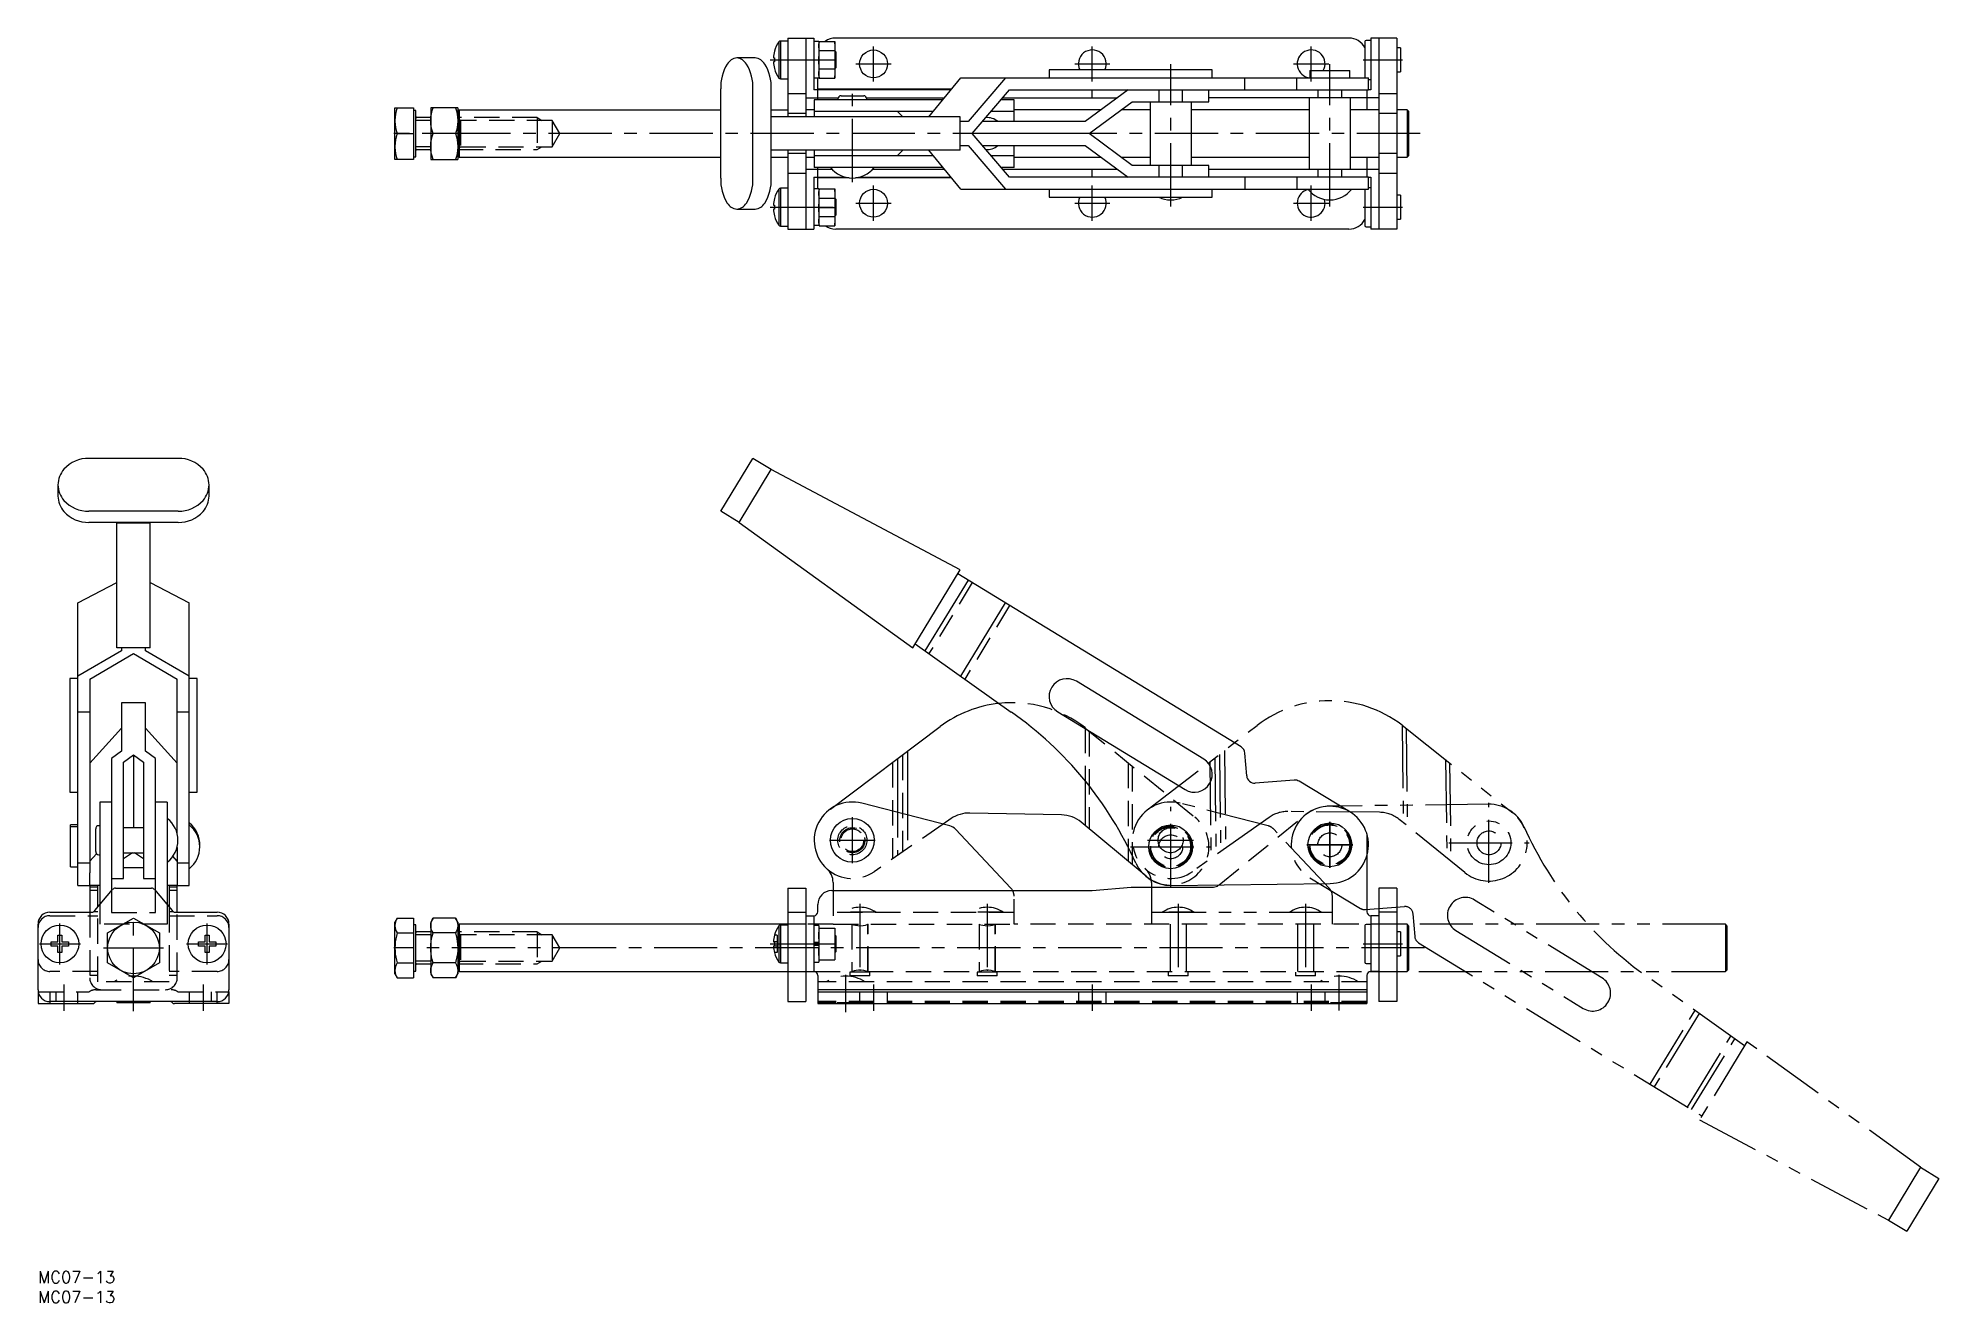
# Model space of a CAD drawing. Extents: x 0 to 478, y -8 to 310.
import ezdxf

# ---------------------------------------------------------------- set-up
doc = ezdxf.new("R2010")
doc.units = 0
doc.header["$LTSCALE"] = 0.5
for name, pattern in [('CENTER', [50.8, 31.75, -6.35, 6.35, -6.35]), ('DASHED', [19.05, 12.7, -6.35]), ('PHANTOM', [63.5, 31.75, -6.35, 6.35, -6.35, 6.35, -6.35])]:
    doc.linetypes.add(name, pattern=pattern)
for name, color, linetype in [('MSM_CENTER', 1, 'CENTER'), ('MSM_CONTINUOUS', 7, 'CONTINUOUS'), ('MSM_DASHED', 4, 'DASHED'), ('MSM_IMAGINARY', 6, 'PHANTOM'), ('MSM_NARROW', 5, 'CONTINUOUS'), ('MSM_PART_NUMBER', 7, 'CONTINUOUS')]:
    doc.layers.add(name, color=color, linetype=linetype)
doc.styles.get("Standard").update_dxf_attribs({"font": 'txt.shx', "height": 3, "bigfont": 'bigfont.shx'})

msp = doc.modelspace()

# ---------------------------------------------------------------- linework, layer by layer
at = {"layer": 'MSM_CENTER'}
for p, q in [((210, 298.89), (210, 307.71)), ((265, 298.89), (265, 307.71)), ((320, 298.89), (320, 307.71)), ((184.01, 304.3), (201.28, 304.3)), ((196.1, 304.33), (200.5, 304.33)), ((205.59, 303.3), (214.41, 303.3)), ((260.59, 303.3), (269.41, 303.3)), ((284.7, 267.5), (284.7, 303.22)), ((315.59, 303.3), (324.41, 303.3)), ((324.7, 267.5), (324.7, 303.22)), ((333.05, 304.3), (342.95, 304.3)), ((204.69, 273.59), (204.69, 297.9)), ((347.39, 285.8), (89.46, 285.8)), ((210, 263.89), (210, 272.71)), ((265, 263.89), (265, 272.71)), ((320, 263.89), (320, 272.71)), ((205.59, 268.3), (214.41, 268.3)), ((260.59, 268.3), (269.41, 268.3)), ((315.59, 268.3), (324.41, 268.3)), ((184.01, 267.3), (201.28, 267.3)), ((196.1, 267.26), (200.5, 267.26)), ((333.05, 267.3), (342.95, 267.3)), ((284.7, 96.52), (284.7, 116.68)), ((364.7, 97.52), (364.7, 117.68)), ((204.69, 102.47), (204.69, 114.02)), ((324.7, 112.87), (324.7, 101.32)), ((324.7, 101.32), (324.7, 112.87)), ((198.91, 108.25), (210.46, 108.25)), ((274.62, 106.6), (294.78, 106.6)), ((278.9, 108.25), (290.45, 108.25)), ((330.47, 107.1), (318.92, 107.1)), ((318.92, 107.1), (330.47, 107.1)), ((354.62, 107.6), (374.78, 107.6)), ((206.59, 92.27), (206.59, 73.28)), ((238.59, 92.27), (238.59, 73.28)), ((286.59, 92.27), (286.59, 73.28)), ((318.59, 92.27), (318.59, 73.28)), ((5.5, 77.05), (5.5, 87.34)), ((24, 65.31), (24, 88.7)), ((42.5, 77.05), (42.5, 87.34)), ((0.36, 82.2), (10.65, 82.2)), ((37.36, 82.2), (47.65, 82.2)), ((184.01, 82.2), (201.28, 82.2)), ((333.05, 82.2), (342.95, 82.2)), ((16.5, 81.2), (31.5, 81.2)), ((348.52, 81.2), (89.46, 81.2)), ((6.5, 72), (6.5, 65.4)), ((41.5, 72), (41.5, 65.4)), ((203, 74.43), (203, 65.06)), ((210, 72), (210, 65.4)), ((265, 72), (265, 65.4)), ((320, 72), (320, 65.4)), ((327, 74.43), (327, 65.51))]:
    msp.add_line(p, q, dxfattribs=at)
at = {"layer": 'MSM_CONTINUOUS'}
for p, q in [((185.1, 306.48), (185.12, 306.48)), ((186.22, 308.85), (186.22, 299.74)), ((188.5, 309.05), (186.59, 309.05)), ((186.59, 309.05), (186.59, 299.55)), ((188.5, 309.8), (195, 309.8)), ((188.5, 309.8), (188.5, 290)), ((193, 309.8), (193, 290)), ((195, 309.8), (195, 296.8)), ((196.3, 308.9), (195, 308.9)), ((196.35, 308.95), (196.3, 308.33)), ((196.3, 307.8), (196.35, 308.95)), ((196.3, 308.9), (196.3, 299.71)), ((196.35, 306.64), (196.3, 307.8)), ((196.3, 304.33), (196.33, 306.06)), ((196.33, 306.06), (196.35, 306.64)), ((196.35, 308.95), (200.25, 308.95)), ((196.35, 306.64), (200.25, 306.64)), ((200.3, 308.33), (200.25, 308.95)), ((200.25, 308.95), (200.3, 307.8)), ((200.3, 307.8), (200.25, 306.64)), ((200.25, 306.64), (200.27, 306.06)), ((200.27, 306.06), (200.3, 304.33)), ((200.3, 308.33), (200.3, 300.33)), ((200.5, 306.31), (200.3, 306.51)), ((329.5, 309.8), (200.5, 309.8)), ((200.5, 306.31), (200.5, 302.29)), ((333.5, 308.9), (333.5, 299.8)), ((335, 309.2), (333.8, 309.2)), ((335, 309.8), (335, 296.8)), ((341.5, 309.8), (335, 309.8)), ((337, 309.8), (337, 261.8)), ((341.5, 309.8), (341.5, 261.8)), ((342.5, 307.3), (341.5, 307.3)), ((342.5, 307.3), (342.5, 301.3)), ((180.26, 304.8), (175.65, 304.8)), ((184.83, 304.81), (185.12, 304.81)), ((185.12, 303.78), (184.83, 303.78)), ((185.12, 302.11), (185.1, 302.11)), ((196.35, 302.02), (196.3, 304.33)), ((196.3, 300.87), (196.35, 302.02)), ((196.35, 302.02), (200.25, 302.02)), ((200.3, 304.33), (200.25, 302.02)), ((200.25, 302.02), (200.3, 300.87)), ((200.3, 302.09), (200.5, 302.29)), ((295.15, 301.8), (254.14, 301.8)), ((254.14, 301.8), (254.14, 299.8)), ((295.15, 299.8), (295.15, 301.8)), ((319.7, 301.6), (329.7, 301.6)), ((319.7, 301.6), (319.7, 299.8)), ((329.7, 299.8), (329.7, 301.6)), ((341.5, 301.3), (342.5, 301.3)), ((171.59, 274.58), (171.59, 297.01)), ((179.7, 274.58), (179.7, 297.01)), ((184.31, 274.58), (184.31, 297.01)), ((186.59, 299.55), (188.5, 299.55)), ((196.3, 299.71), (195, 299.71)), ((229.46, 296.8), (195, 296.8)), ((196, 294.3), (196, 299.71)), ((229.56, 296.92), (196, 296.92)), ((196.35, 299.71), (196.3, 300.87)), ((196.3, 300.33), (196.35, 299.71)), ((196.35, 299.71), (200.25, 299.71)), ((200.3, 300.87), (200.25, 299.71)), ((200.25, 299.71), (200.3, 300.33)), ((223.9, 290), (231.91, 299.8)), ((231.91, 299.8), (334.4, 299.8)), ((243.15, 299.8), (233.76, 288.8)), ((234.82, 285.8), (244.21, 296.8)), ((244.21, 296.8), (334.4, 296.8)), ((274.05, 296.8), (263.24, 288.8)), ((265, 294.8), (265, 296.8)), ((294.3, 293.8), (294.3, 296.8)), ((303.35, 296.8), (303.35, 299.8)), ((316.39, 296.8), (316.39, 299.8)), ((329.7, 296.8), (334, 296.8)), ((334, 296.8), (334, 291.75)), ((334.4, 296.8), (334.4, 299.8)), ((334.4, 299.4), (335, 299.4)), ((335, 296.8), (334.4, 296.8)), ((89.7, 292.3), (94.4, 292.3)), ((89.7, 279.3), (89.7, 292.3)), ((90.04, 291.51), (89.86, 290.7)), ((90.28, 292.3), (90.04, 291.51)), ((94.4, 292.3), (94.4, 279.3)), ((95, 291.61), (94.4, 291.61)), ((95, 279.98), (95, 291.61)), ((105.5, 292.3), (98.7, 292.3)), ((98.7, 292.3), (98.7, 279.3)), ((98.88, 290.79), (99.05, 291.55)), ((99.05, 291.55), (99.28, 292.3)), ((104.92, 292.3), (105.16, 291.51)), ((105.16, 291.51), (105.34, 290.7)), ((105.5, 292.3), (105.5, 279.3)), ((105.85, 291.75), (105.5, 291.39)), ((105.85, 291.75), (105.85, 279.85)), ((105.85, 291.75), (171.59, 291.75)), ((184.31, 291.75), (188.5, 291.75)), ((193, 295.8), (188.5, 295.8)), ((193, 294.8), (201.1, 294.8)), ((195.09, 291.75), (193, 291.75)), ((227.42, 294.3), (195.09, 294.3)), ((195.09, 294.3), (195.09, 291.3)), ((201.04, 294.5), (201.04, 294.3)), ((201.84, 295.3), (207.54, 295.3)), ((208.28, 294.8), (227.82, 294.8)), ((208.34, 294.3), (208.34, 294.5)), ((245.34, 294.3), (242.07, 294.3)), ((242.5, 294.8), (271.35, 294.8)), ((245.34, 288.8), (245.34, 294.3)), ((267.23, 291.75), (245.34, 291.75)), ((264.23, 285.8), (275.04, 293.8)), ((279.5, 291.75), (272.27, 291.75)), ((275.04, 293.8), (294.3, 293.8)), ((279.5, 293.8), (279.5, 277.8)), ((289.9, 277.8), (289.9, 293.8)), ((319.5, 291.75), (289.9, 291.75)), ((337, 294.8), (294.3, 294.8)), ((319.5, 294.8), (319.5, 276.8)), ((329.9, 276.8), (329.9, 294.8)), ((337, 291.75), (329.9, 291.75)), ((341.5, 295.8), (337, 295.8)), ((344.15, 291.75), (341.5, 291.75)), ((344.5, 291.39), (344.15, 291.75)), ((344.15, 291.75), (344.15, 279.85)), ((89.74, 289.88), (89.7, 289.05)), ((89.7, 289.05), (89.7, 288.82)), ((89.7, 288.82), (89.76, 288.06)), ((89.86, 290.7), (89.74, 289.88)), ((89.76, 288.06), (89.88, 287.3)), ((89.88, 287.3), (90.05, 286.55)), ((98.7, 289.8), (95.25, 289.8)), ((98.7, 289.28), (98.76, 290.03)), ((98.7, 289.05), (98.7, 289.28)), ((98.74, 288.21), (98.7, 289.05)), ((98.86, 287.39), (98.74, 288.21)), ((98.76, 290.03), (98.88, 290.79)), ((99.04, 286.59), (98.86, 287.39)), ((105.32, 287.3), (105.15, 286.55)), ((105.44, 288.06), (105.32, 287.3)), ((105.34, 290.7), (105.46, 289.88)), ((105.5, 288.82), (105.44, 288.06)), ((105.46, 289.88), (105.5, 289.05)), ((105.5, 289.05), (105.5, 288.82)), ((231.79, 290), (184.31, 290)), ((193, 290.8), (188.5, 290.8)), ((195.09, 291.3), (195.09, 290)), ((199.16, 291.3), (195.09, 291.3)), ((216.06, 291.3), (199.16, 291.3)), ((217.34, 290), (216.06, 291.3)), ((224.97, 291.3), (216.06, 291.3)), ((231.79, 281.6), (231.79, 290)), ((233.76, 288.8), (231.79, 288.8)), ((263.24, 288.8), (237.38, 288.8)), ((245.34, 291.3), (239.51, 291.3)), ((341.5, 290.8), (337, 290.8)), ((344.5, 291.39), (344.5, 280.2)), ((89.74, 283.38), (89.7, 282.55)), ((89.7, 282.55), (89.7, 282.32)), ((89.7, 282.32), (89.76, 281.56)), ((89.86, 284.2), (89.74, 283.38)), ((90.04, 285.01), (89.86, 284.2)), ((90.28, 285.8), (90.04, 285.01)), ((90.05, 286.55), (90.28, 285.8)), ((90.28, 285.8), (94.4, 285.8)), ((98.7, 282.78), (98.76, 283.53)), ((98.7, 282.55), (98.7, 282.78)), ((98.74, 281.71), (98.7, 282.55)), ((98.76, 283.53), (98.88, 284.29)), ((98.88, 284.29), (99.05, 285.05)), ((99.28, 285.8), (99.04, 286.59)), ((99.05, 285.05), (99.28, 285.8)), ((104.92, 285.8), (99.28, 285.8)), ((105.15, 286.55), (104.92, 285.8)), ((104.92, 285.8), (105.16, 285.01)), ((105.16, 285.01), (105.34, 284.2)), ((105.34, 284.2), (105.46, 283.38)), ((105.5, 282.32), (105.44, 281.56)), ((105.46, 283.38), (105.5, 282.55)), ((105.5, 282.55), (105.5, 282.32)), ((264.23, 285.8), (231.79, 285.8)), ((231.79, 282.8), (233.76, 282.8)), ((233.76, 282.8), (243.15, 271.8)), ((244.21, 274.8), (234.82, 285.8)), ((237.38, 282.8), (263.24, 282.8)), ((245.34, 277.3), (245.34, 282.8)), ((263.24, 282.8), (274.05, 274.8)), ((275.04, 277.8), (264.23, 285.8)), ((94.4, 279.3), (89.7, 279.3)), ((89.76, 281.56), (89.88, 280.8)), ((89.88, 280.8), (90.05, 280.05)), ((90.05, 280.05), (90.28, 279.3)), ((94.4, 279.98), (95, 279.98)), ((95.25, 281.8), (98.7, 281.8)), ((98.7, 279.3), (105.5, 279.3)), ((98.86, 280.89), (98.74, 281.71)), ((99.04, 280.09), (98.86, 280.89)), ((99.28, 279.3), (99.04, 280.09)), ((105.15, 280.05), (104.92, 279.3)), ((105.32, 280.8), (105.15, 280.05)), ((105.44, 281.56), (105.32, 280.8)), ((105.5, 280.2), (105.85, 279.85)), ((105.85, 279.85), (171.59, 279.85)), ((231.79, 281.6), (184.31, 281.6)), ((184.31, 279.85), (188.5, 279.85)), ((188.5, 281.6), (188.5, 261.8)), ((193, 280.8), (188.5, 280.8)), ((193, 281.6), (193, 261.8)), ((193, 279.85), (195.09, 279.85)), ((195.09, 281.6), (195.09, 280.3)), ((195.09, 280.3), (195.09, 277.3)), ((195.09, 280.3), (199.16, 280.3)), ((227.42, 277.3), (195.09, 277.3)), ((196, 271.9), (196, 277.3)), ((199.16, 280.3), (216.06, 280.3)), ((216.06, 280.3), (217.34, 281.6)), ((216.06, 280.3), (224.97, 280.3)), ((231.91, 271.8), (223.9, 281.6)), ((239.51, 280.3), (245.34, 280.3)), ((245.34, 277.3), (242.07, 277.3)), ((245.34, 279.85), (267.23, 279.85)), ((272.27, 279.85), (279.5, 279.85)), ((294.3, 277.8), (275.04, 277.8)), ((289.9, 279.85), (319.5, 279.85)), ((294.3, 274.8), (294.3, 277.8)), ((329.9, 279.85), (337, 279.85)), ((334, 279.85), (334, 274.8)), ((341.5, 280.8), (337, 280.8)), ((341.5, 279.85), (344.15, 279.85)), ((344.15, 279.85), (344.5, 280.2)), ((193, 275.8), (188.5, 275.8)), ((199.62, 276.8), (193, 276.8)), ((195, 274.8), (195, 261.8)), ((195, 274.8), (203.16, 274.8)), ((203.88, 274.67), (196, 274.67)), ((229.56, 274.67), (205.5, 274.67)), ((206.22, 274.8), (229.46, 274.8)), ((227.82, 276.8), (209.76, 276.8)), ((271.35, 276.8), (242.5, 276.8)), ((334.4, 274.8), (244.21, 274.8)), ((265, 274.8), (265, 276.8)), ((337, 276.8), (294.3, 276.8)), ((303.35, 274.8), (303.35, 271.8)), ((316.39, 274.8), (316.39, 271.8)), ((334, 274.8), (329.7, 274.8)), ((334.4, 274.8), (335, 274.8)), ((334.4, 271.8), (334.4, 274.8)), ((335, 274.8), (335, 261.8)), ((341.5, 275.8), (337, 275.8)), ((184.83, 267.81), (185.12, 267.81)), ((185.1, 269.48), (185.12, 269.48)), ((186.22, 271.85), (186.22, 262.74)), ((188.5, 272.05), (186.59, 272.05)), ((186.59, 272.05), (186.59, 262.55)), ((196.3, 271.9), (195, 271.9)), ((196.3, 271.9), (196.3, 262.71)), ((196.35, 271.88), (196.3, 271.26)), ((196.3, 270.73), (196.35, 271.88)), ((196.35, 269.57), (196.3, 270.73)), ((196.3, 267.26), (196.33, 268.99)), ((196.33, 268.99), (196.35, 269.57)), ((196.35, 271.88), (200.25, 271.88)), ((196.35, 269.57), (200.25, 269.57)), ((200.3, 271.26), (200.25, 271.88)), ((200.25, 271.88), (200.3, 270.73)), ((200.3, 270.73), (200.25, 269.57)), ((200.25, 269.57), (200.27, 268.99)), ((200.27, 268.99), (200.3, 267.26)), ((200.3, 271.26), (200.3, 263.26)), ((200.5, 269.31), (200.3, 269.51)), ((200.5, 269.31), (200.5, 265.29)), ((231.91, 271.8), (334.4, 271.8)), ((254.14, 271.8), (254.14, 269.8)), ((254.14, 269.8), (295.15, 269.8)), ((295.15, 269.8), (295.15, 271.8)), ((333.5, 271.8), (333.5, 262.7)), ((335, 272.2), (334.4, 272.2)), ((342.5, 270.3), (341.5, 270.3)), ((342.5, 270.3), (342.5, 264.3)), ((175.65, 266.8), (180.26, 266.8)), ((185.12, 266.78), (184.83, 266.78)), ((185.12, 265.11), (185.1, 265.11)), ((196.35, 264.95), (196.3, 267.26)), ((196.3, 263.8), (196.35, 264.95)), ((196.35, 262.64), (196.3, 263.8)), ((196.3, 263.26), (196.35, 262.64)), ((196.35, 264.95), (200.25, 264.95)), ((200.3, 267.26), (200.25, 264.95)), ((200.25, 264.95), (200.3, 263.8)), ((200.3, 263.8), (200.25, 262.64)), ((200.25, 262.64), (200.3, 263.26)), ((200.3, 265.09), (200.5, 265.29)), ((341.5, 264.3), (342.5, 264.3)), ((186.59, 262.55), (188.5, 262.55)), ((188.5, 261.8), (195, 261.8)), ((196.3, 262.71), (195, 262.71)), ((196.35, 262.64), (200.25, 262.64)), ((329.5, 261.8), (200.5, 261.8)), ((333.8, 262.4), (335, 262.4)), ((341.5, 261.8), (335, 261.8)), ((35.21, 204.19), (12.79, 204.19)), ((171.59, 190.9), (179.7, 204.19)), ((176.2, 188.09), (184.31, 201.38)), ((184.31, 201.38), (179.7, 204.19)), ((231.79, 176.16), (184.31, 201.38)), ((5, 197.55), (5, 194.73)), ((43, 194.73), (43, 197.55)), ((35.21, 190.9), (12.79, 190.9)), ((35.21, 188.09), (12.79, 188.09)), ((19.8, 156.6), (19.8, 188.09)), ((19.8, 188.02), (28.2, 188.02)), ((28.2, 156.6), (28.2, 188.09)), ((176.2, 188.09), (171.59, 190.9)), ((176.2, 188.09), (219.85, 156.6)), ((10, 167.88), (19.8, 172.99)), ((28.2, 172.99), (38, 167.88)), ((219.85, 156.6), (231.79, 176.16)), ((233.76, 173.62), (222.92, 155.87)), ((302.4, 131.7), (231.2, 175.18)), ((10, 96.9), (10, 167.88)), ((38, 96.9), (38, 167.88)), ((231.91, 149.48), (243.15, 167.88)), ((21, 155.87), (10, 149.48)), ((13, 148.76), (24, 155.15)), ((28.2, 156.6), (19.8, 156.6)), ((21, 156.6), (21, 155.87)), ((24, 155.15), (35, 148.76)), ((27, 155.87), (27, 156.6)), ((38, 149.48), (27, 155.87)), ((220.48, 157.61), (244.64, 140.42)), ((10, 148.85), (8, 148.85)), ((8, 148.85), (8, 120.32)), ((13, 148.76), (13, 106.42)), ((35, 109.78), (35, 148.76)), ((40, 148.85), (38, 148.85)), ((40, 120.32), (40, 148.85)), ((292.99, 128.66), (260.99, 148.19)), ((13, 140.42), (10, 140.42)), ((27, 142.81), (21, 142.81)), ((21, 142.81), (21, 130.61)), ((27, 130.61), (27, 142.81)), ((38, 140.42), (35, 140.42)), ((256.3, 140.51), (288.31, 120.98)), ((13, 127.65), (21, 136.45)), ((27, 136.45), (35, 127.65)), ((199.16, 116.1), (226.78, 136.81)), ((21, 130.61), (18.5, 128.77)), ((21.5, 127.83), (24, 129.67)), ((24, 129.67), (24, 111.4)), ((24, 129.67), (26.5, 127.83)), ((29.5, 128.77), (27, 130.61)), ((218.51, 130.61), (218.51, 114.62)), ((303.8, 124.43), (303.35, 130.15)), ((18.5, 128.77), (18.5, 116.1)), ((21.5, 98.65), (21.5, 127.83)), ((26.5, 127.83), (26.5, 98.65)), ((29.5, 116.1), (29.5, 128.77)), ((216.06, 128.77), (216.06, 115.25)), ((8, 120.32), (10, 120.32)), ((38, 120.32), (40, 120.32)), ((263.24, 123.14), (263.24, 111.93)), ((315.77, 123.36), (305.94, 122.59)), ((329.7, 115.41), (316.96, 123.08)), ((18.5, 117.85), (15.5, 117.85)), ((15.5, 117.85), (15.5, 92)), ((18.5, 116.1), (18.5, 107.29)), ((32.5, 117.85), (29.5, 117.85)), ((29.5, 107.29), (29.5, 116.1)), ((32.5, 117.85), (32.5, 92)), ((229.19, 111.88), (207.07, 117.55)), ((257.28, 114.62), (234.2, 115.09)), ((10, 112.1), (8.2, 112.1)), ((8.2, 101.6), (8.2, 112.1)), ((10, 111.6), (8.2, 111.6)), ((14.5, 105.4), (14.5, 111.1)), ((15.5, 111.9), (15.3, 111.9)), ((26.5, 111.4), (21.5, 111.4)), ((229.5, 113.68), (227.51, 112.31)), ((244.53, 96.23), (230.63, 111.03)), ((277.5, 100.1), (262.22, 112.77)), ((13, 106.42), (13, 100.1)), ((18.5, 107.29), (18.5, 101)), ((29.5, 101), (29.5, 107.29)), ((35, 106.42), (35, 100.1)), ((274.05, 106.42), (274.05, 102.96)), ((8.2, 101.6), (10, 101.6)), ((13, 102.48), (10, 102.48)), ((14.7, 104.86), (13, 102.96)), ((15.3, 104.6), (15.5, 104.6)), ((18.5, 101), (18.5, 95.6)), ((23.78, 105.1), (21.5, 103.56)), ((21.5, 105.1), (26.5, 105.1)), ((21.5, 101.4), (26.5, 101.4)), ((26.5, 103.56), (24.22, 105.1)), ((29.5, 95.6), (29.5, 101)), ((35, 102.96), (33.89, 104.21)), ((38, 102.48), (35, 102.48)), ((334, 104.34), (334, 90.3)), ((10, 96.9), (13, 96.9)), ((13, 96.9), (13, 100.1)), ((13, 97), (15.5, 97)), ((13, 96.9), (13, 90.2)), ((15, 96.5), (13, 96.5)), ((15, 95.6), (13, 95.6)), ((14.3, 90.56), (18.7, 95.84)), ((15, 91.4), (15, 97)), ((18.5, 98.65), (21.5, 98.65)), ((19.47, 96.2), (28.53, 96.2)), ((26.5, 98.65), (29.5, 98.65)), ((29.3, 95.84), (33.7, 90.56)), ((32.5, 97), (35, 97)), ((33, 97), (33, 91.4)), ((35, 96.5), (33, 96.5)), ((35, 95.6), (33, 95.6)), ((35, 100.1), (35, 96.9)), ((35, 90.2), (35, 96.9)), ((35, 96.9), (38, 96.9)), ((188.5, 96.2), (193, 96.2)), ((188.5, 96.2), (188.5, 67.7)), ((193, 96.2), (193, 67.7)), ((199.5, 95.6), (265, 95.6)), ((199.84, 97.63), (199.84, 95.6)), ((265, 95.6), (274.8, 96.5)), ((274.8, 96.5), (295.47, 96.5)), ((284.82, 96.9), (324.82, 97.4)), ((296.73, 96.94), (296.86, 97.05)), ((341.5, 96.2), (337, 96.2)), ((337, 96.2), (337, 67.7)), ((341.5, 96.2), (341.5, 67.7)), ((196, 90.3), (196, 92.1)), ((0, 70.7), (0, 87.2)), ((3, 90.2), (13.53, 90.2)), ((17.5, 84.95), (24, 88.7)), ((24, 88.7), (30.5, 84.95)), ((34.47, 90.2), (45, 90.2)), ((48, 87.2), (48, 70.7)), ((90.28, 88.7), (89.7, 87.7)), ((89.7, 74.7), (89.7, 87.7)), ((89.74, 87.31), (89.7, 86.83)), ((89.7, 86.83), (89.7, 86.69)), ((89.7, 86.69), (89.76, 86.26)), ((89.86, 87.78), (89.74, 87.31)), ((89.76, 86.26), (89.88, 85.82)), ((90.04, 88.25), (89.86, 87.78)), ((90.28, 88.7), (90.04, 88.25)), ((90.28, 88.7), (94.4, 88.7)), ((94.4, 88.7), (94.4, 73.69)), ((95, 87.01), (94.4, 87.01)), ((95, 75.38), (95, 87.01)), ((99.28, 88.7), (98.7, 87.7)), ((98.7, 87.7), (98.7, 74.7)), ((98.7, 86.96), (98.76, 87.4)), ((98.7, 86.83), (98.7, 86.96)), ((98.74, 86.34), (98.7, 86.83)), ((98.86, 85.87), (98.74, 86.34)), ((98.76, 87.4), (98.88, 87.83)), ((98.88, 87.83), (99.05, 88.27)), ((99.05, 88.27), (99.28, 88.7)), ((104.92, 88.7), (99.28, 88.7)), ((105.5, 87.7), (104.92, 88.7)), ((104.92, 88.7), (105.16, 88.25)), ((105.16, 88.25), (105.34, 87.78)), ((105.44, 86.26), (105.32, 85.82)), ((105.34, 87.78), (105.46, 87.31)), ((105.5, 86.69), (105.44, 86.26)), ((105.46, 87.31), (105.5, 86.83)), ((105.5, 87.7), (105.5, 74.7)), ((105.85, 87.15), (105.5, 86.79)), ((105.5, 86.83), (105.5, 86.69)), ((188.5, 87.15), (105.85, 87.15)), ((105.85, 87.15), (105.85, 75.25)), ((186.22, 86.75), (186.22, 77.64)), ((188.5, 86.95), (186.59, 86.95)), ((186.59, 86.95), (186.59, 77.45)), ((188.5, 90.2), (193, 90.2)), ((193, 89.3), (195, 89.3)), ((195, 89.3), (195, 75.3)), ((196.3, 86.8), (195, 86.8)), ((196.3, 86.8), (196.3, 77.6)), ((196.3, 84.2), (196.35, 86.2)), ((196.35, 86.2), (200.25, 86.2)), ((200.25, 86.2), (200.3, 84.2)), ((200.3, 86.2), (200.3, 78.2)), ((333.5, 86.8), (333.5, 77.6)), ((335, 87.1), (333.8, 87.1)), ((335, 89.3), (335, 75.3)), ((337, 89.3), (335, 89.3)), ((341.5, 90.2), (337, 90.2)), ((344.15, 87.15), (341.5, 87.15)), ((344.5, 86.79), (344.15, 87.15)), ((344.15, 87.15), (344.15, 75.25)), ((344.5, 86.79), (344.5, 75.6)), ((3.31, 81.68), (3.31, 82.71)), ((3.31, 82.71), (4.99, 82.71)), ((4.99, 81.68), (3.31, 81.68)), ((4.99, 82.71), (4.99, 84.38)), ((4.99, 84.38), (6.01, 84.38)), ((4.99, 80.01), (4.99, 81.68)), ((6.01, 84.38), (6.01, 82.71)), ((6.01, 82.71), (7.69, 82.71)), ((7.69, 81.68), (6.01, 81.68)), ((6.01, 81.68), (6.01, 80.01)), ((7.69, 82.71), (7.69, 81.68)), ((17.5, 77.44), (17.5, 84.95)), ((30.5, 84.95), (30.5, 77.44)), ((40.31, 81.68), (40.31, 82.71)), ((40.31, 82.71), (41.98, 82.71)), ((41.98, 81.68), (40.31, 81.68)), ((41.98, 82.71), (41.98, 84.38)), ((41.98, 84.38), (43.01, 84.38)), ((41.98, 80.01), (41.98, 81.68)), ((43.01, 84.38), (43.01, 82.71)), ((43.01, 82.71), (44.69, 82.71)), ((44.69, 81.68), (43.01, 81.68)), ((43.01, 81.68), (43.01, 80.01)), ((44.69, 82.71), (44.69, 81.68)), ((89.73, 81.96), (89.7, 81.2)), ((89.8, 82.72), (89.73, 81.96)), ((89.92, 83.46), (89.8, 82.72)), ((89.88, 85.82), (90.05, 85.38)), ((90.08, 84.19), (89.92, 83.46)), ((90.05, 85.38), (90.28, 84.95)), ((90.28, 84.95), (90.08, 84.19)), ((90.28, 84.95), (94.4, 84.95)), ((98.7, 85.2), (95.25, 85.2)), ((98.7, 81.2), (98.74, 82.12)), ((98.74, 82.12), (98.82, 82.83)), ((98.82, 82.83), (98.94, 83.54)), ((99.04, 85.4), (98.86, 85.87)), ((98.94, 83.54), (99.28, 84.95)), ((99.28, 84.95), (99.04, 85.4)), ((104.92, 84.95), (99.28, 84.95)), ((105.15, 85.38), (104.92, 84.95)), ((104.92, 84.95), (105.26, 83.55)), ((105.32, 85.82), (105.15, 85.38)), ((105.26, 83.55), (105.38, 82.84)), ((105.38, 82.84), (105.46, 82.12)), ((105.46, 82.12), (105.5, 81.2)), ((184.83, 82.71), (185.12, 82.71)), ((185.12, 81.68), (184.83, 81.68)), ((185.1, 84.38), (185.12, 84.38)), ((196.3, 82.56), (195, 82.56)), ((196.3, 82.39), (195, 82.39)), ((196.3, 82), (195, 82)), ((196.3, 81.84), (195, 81.84)), ((196.34, 82.54), (196.3, 84.2)), ((196.3, 80.2), (196.35, 82.2)), ((196.35, 82.2), (196.34, 82.54)), ((196.35, 82.2), (200.25, 82.2)), ((200.3, 84.2), (200.25, 82.2)), ((200.25, 82.2), (200.3, 80.2)), ((200.5, 84.21), (200.3, 84.41)), ((200.5, 84.21), (200.5, 80.19)), ((342.5, 85.2), (341.5, 85.2)), ((342.5, 85.2), (342.5, 79.2)), ((6.01, 80.01), (4.99, 80.01)), ((24, 73.69), (17.5, 77.44)), ((30.5, 77.44), (24, 73.69)), ((43.01, 80.01), (41.98, 80.01)), ((89.7, 81.2), (89.73, 80.33)), ((89.73, 80.33), (89.81, 79.6)), ((89.86, 76.52), (89.74, 76.05)), ((89.81, 79.6), (89.93, 78.88)), ((90.04, 76.99), (89.86, 76.52)), ((89.93, 78.88), (90.09, 78.16)), ((90.28, 77.44), (90.04, 76.99)), ((90.09, 78.16), (90.28, 77.44)), ((90.28, 77.44), (94.4, 77.44)), ((95.25, 77.2), (98.7, 77.2)), ((98.72, 80.45), (98.7, 81.2)), ((98.8, 79.71), (98.72, 80.45)), ((98.76, 76.14), (98.88, 76.57)), ((98.91, 78.99), (98.8, 79.71)), ((98.88, 76.57), (99.05, 77.01)), ((99.06, 78.27), (98.91, 78.99)), ((99.05, 77.01), (99.28, 77.44)), ((99.28, 77.44), (99.06, 78.27)), ((104.92, 77.44), (99.28, 77.44)), ((105.14, 78.27), (104.92, 77.44)), ((104.92, 77.44), (105.16, 76.99)), ((105.29, 79), (105.14, 78.27)), ((105.16, 76.99), (105.34, 76.52)), ((105.41, 79.73), (105.29, 79)), ((105.34, 76.52), (105.46, 76.05)), ((105.48, 80.46), (105.41, 79.73)), ((105.5, 81.2), (105.48, 80.46)), ((185.12, 80.01), (185.1, 80.01)), ((186.59, 77.45), (188.5, 77.45)), ((195, 77.6), (196.3, 77.6)), ((196.35, 78.2), (196.3, 80.2)), ((196.35, 78.2), (200.25, 78.2)), ((200.3, 80.2), (200.25, 78.2)), ((200.3, 79.99), (200.5, 80.19)), ((333.8, 77.3), (335, 77.3)), ((341.5, 79.2), (342.5, 79.2)), ((89.74, 76.05), (89.7, 75.57)), ((89.7, 75.57), (89.7, 75.43)), ((89.7, 75.43), (89.76, 75)), ((89.7, 74.7), (90.28, 73.69)), ((89.76, 75), (89.88, 74.56)), ((89.88, 74.56), (90.05, 74.12)), ((90.05, 74.12), (90.28, 73.69)), ((90.28, 73.69), (94.4, 73.69)), ((94.4, 75.38), (95, 75.38)), ((98.7, 75.7), (98.76, 76.14)), ((98.7, 75.57), (98.7, 75.7)), ((98.74, 75.09), (98.7, 75.57)), ((98.7, 74.7), (99.28, 73.69)), ((98.86, 74.61), (98.74, 75.09)), ((99.04, 74.15), (98.86, 74.61)), ((99.28, 73.69), (99.04, 74.15)), ((104.92, 73.69), (99.28, 73.69)), ((104.92, 73.69), (105.5, 74.7)), ((105.15, 74.12), (104.92, 73.69)), ((105.32, 74.56), (105.15, 74.12)), ((105.44, 75), (105.32, 74.56)), ((105.5, 75.43), (105.44, 75)), ((105.46, 76.05), (105.5, 75.57)), ((105.5, 75.6), (105.85, 75.25)), ((105.5, 75.57), (105.5, 75.43)), ((105.85, 75.25), (188.5, 75.25)), ((193, 75.3), (195, 75.3)), ((193, 75.25), (195.31, 75.25)), ((196, 74.3), (196, 67.2)), ((334, 74.3), (334, 67.2)), ((334.69, 75.25), (337, 75.25)), ((337, 75.3), (335, 75.3)), ((341.5, 75.25), (344.15, 75.25)), ((344.15, 75.25), (344.5, 75.6)), ((0, 70.2), (0.04, 70.2)), ((0, 70.2), (0, 67.2)), ((0, 67.2), (13.7, 67.2)), ((45, 67.7), (3, 67.7)), ((19.8, 67.7), (19.8, 67.4)), ((28.2, 67.4), (19.8, 67.4)), ((28.2, 67.4), (28.2, 67.7)), ((48, 67.2), (34.3, 67.2)), ((47.96, 70.2), (48, 70.2)), ((48, 70.2), (48, 67.2)), ((188.5, 67.7), (193, 67.7)), ((334, 70.7), (196, 70.7)), ((196, 70.2), (334, 70.2)), ((196, 67.2), (334, 67.2)), ((341.5, 67.7), (337, 67.7))]:
    msp.add_line(p, q, dxfattribs=at)
for centre, radius in [((210, 303.3), 3.5), ((210, 268.3), 3.5), ((204.69, 108.25), 5.5), ((284.7, 106.6), 5.5), ((324.7, 107.1), 5.5), ((324.7, 107.1), 5.5), ((5.5, 82.2), 4.75), ((24, 81.2), 6.5), ((42.5, 82.2), 4.75)]:
    msp.add_circle(centre, radius, dxfattribs=at)
for centre, radius, start, end in [((192.8, 304.3), 7.98, 164.1159, 176.3013), ((192.8, 304.3), 8, 145.2821, 164.1497), ((186.59, 308.6), 0.45, 90, 145.2821), ((200.5, 305.3), 4.5, 90, 125.7125), ((265, 303.3), 3.5, 334.6231, 205.3769), ((320, 303.3), 3.5, 330.9407, 265.0829), ((329.5, 305.3), 4.5, 27.266, 90), ((333.8, 308.9), 0.3, 90, 180), ((183.08, 297.33), 11.5, 148.9884, 181.6134), ((175.93, 301.67), 3.13, 95.1885, 149.6023), ((175.36, 301.67), 3.13, 30.3977, 84.8115), ((168.21, 297.33), 11.5, 358.3866, 31.0116), ((179.97, 301.67), 3.13, 30.3977, 84.8115), ((172.82, 297.33), 11.5, 358.3866, 31.0116), ((192.8, 304.3), 7.98, 183.6987, 195.8841), ((192.8, 304.3), 7.7, 176.1629, 183.8371), ((192.8, 304.3), 8, 195.8503, 214.7179), ((186.59, 300), 0.45, 214.7179, 270), ((201.84, 294.5), 0.8, 90, 180), ((207.54, 294.5), 0.8, 0, 90), ((95.25, 290.05), 0.25, 180, 270), ((238.59, 285.8), 4, 48.5904, 95.3475), ((238.59, 285.8), 4, 264.6525, 311.4096), ((95.25, 281.55), 0.25, 90, 180), ((204.69, 281.63), 7, 218.2111, 321.7889), ((183.08, 274.26), 11.5, 178.3866, 211.0116), ((168.21, 274.26), 11.5, 328.9884, 1.6134), ((172.82, 274.26), 11.5, 328.9884, 1.6134), ((175.93, 269.92), 3.13, 210.3977, 264.8115), ((175.36, 269.92), 3.13, 275.1885, 329.6023), ((179.97, 269.92), 3.13, 275.1885, 329.6023), ((192.8, 267.3), 7.98, 164.1159, 176.3013), ((192.8, 267.3), 8, 145.2821, 164.1497), ((192.8, 267.3), 7.7, 176.1629, 183.8371), ((186.59, 271.6), 0.45, 90, 145.2821), ((265, 268.3), 3.5, 154.6231, 25.3769), ((284.7, 276.13), 7, 244.7269, 295.2731), ((320, 268.3), 3.5, 102.1602, 15.8895), ((324.7, 276.13), 7, 218.2111, 321.7889), ((192.8, 267.3), 7.98, 183.6987, 195.8841), ((192.8, 267.3), 8, 195.8503, 214.7179), ((329.5, 266.3), 4.5, 270, 332.734), ((186.59, 263), 0.45, 214.7179, 270), ((200.5, 266.3), 4.5, 234.2875, 270), ((333.8, 262.7), 0.3, 180, 270), ((11.01, 197.5), 6, 138.7837, 179.5373), ((12.65, 195.91), 8.29, 89.0604, 137.9831), ((35.35, 195.91), 8.29, 42.0169, 90.9396), ((36.99, 197.5), 6, 0.4627, 41.2163), ((11.01, 197.6), 6, 180.4627, 221.2163), ((36.99, 197.6), 6, 318.7837, 359.5373), ((11.01, 194.78), 6, 180.4627, 221.2163), ((12.65, 199.19), 8.29, 222.0169, 270.9396), ((35.35, 199.19), 8.29, 269.0604, 317.9831), ((36.99, 194.78), 6, 318.7837, 359.5373), ((12.65, 196.38), 8.29, 222.0169, 270.9396), ((35.35, 196.38), 8.29, 269.0604, 317.9831), ((258.64, 144.35), 4.5, 58.6, 238.6), ((244.78, 112.81), 30, 96.1963, 126.863), ((192.19, 65.33), 91.6, 23.9293, 55.0652), ((301.36, 129.99), 2, 4.44, 58.59), ((290.65, 124.82), 4.5, 238.6, 58.6), ((305.79, 124.59), 2, 184.44, 274.44), ((315.93, 121.36), 2, 58.96, 94.44), ((204.69, 108.25), 9.6, 75.62, 228.1897), ((234.04, 107.09), 8, 88.819, 124.566), ((324.7, 107.1), 9.7, 270.7162, 58.96), ((15.3, 111.1), 0.8, 90, 180), ((28.17, 108.25), 7, 308.2111, 51.7889), ((33.67, 107.1), 7, 357.9532, 51.7889), ((33.67, 106.6), 7, 308.2111, 51.7889), ((228.45, 108.97), 3, 43.19, 75.62), ((257.11, 106.62), 8, 50.31, 88.819), ((15.3, 105.4), 0.8, 180, 270), ((195.19, 97.63), 4.65, 0, 48.1897), ((284.7, 106.6), 9.7, 205.1095, 270.7162), ((19.47, 95.2), 1, 90, 140.1944), ((28.53, 95.2), 1, 39.8056, 90), ((199.5, 92.1), 3.5, 90, 180), ((242.34, 94.17), 3, 28.3047, 43.19), ((295.47, 98.5), 2, 270, 308.9767), ((3, 87.2), 3, 90, 180), ((13.53, 91.2), 1, 270, 320.1944), ((34.47, 91.2), 1, 219.8056, 270), ((45, 87.2), 3, 0, 90), ((192.8, 82.2), 8, 145.2821, 164.1497), ((186.59, 86.5), 0.45, 90, 145.2821), ((195, 90.3), 1, 270, 0), ((333.8, 86.8), 0.3, 90, 180), ((335, 90.3), 1, 180, 270), ((95.25, 85.45), 0.25, 180, 270), ((192.8, 82.2), 7.98, 164.1159, 176.3013), ((192.8, 82.2), 7.98, 183.6987, 195.8841), ((192.8, 82.2), 7.7, 176.1629, 183.8371), ((95.25, 76.95), 0.25, 90, 180), ((192.8, 82.2), 8, 195.8503, 214.7179), ((186.59, 77.9), 0.45, 214.7179, 270), ((333.8, 77.6), 0.3, 180, 270), ((195, 74.3), 1, 0, 90), ((335, 74.3), 1, 90, 180), ((3, 70.7), 3, 180, 270), ((13.7, 68), 0.8, 270, 316.5675), ((14.87, 66.9), 0.8, 90, 136.5675), ((33.13, 66.9), 0.8, 43.4325, 90), ((34.3, 68), 0.8, 223.4325, 270), ((45, 70.7), 3, 270, 0)]:
    msp.add_arc(centre, radius, start, end, dxfattribs=at)
at = {"layer": 'MSM_DASHED'}
for p, q in [((281.7, 296.8), (281.7, 293.8)), ((287.7, 293.8), (287.7, 296.8)), ((321.7, 296.8), (321.7, 294.8)), ((327.7, 294.8), (327.7, 296.8)), ((106.18, 289.12), (105.5, 289.8)), ((125.5, 289.8), (105.5, 289.8)), ((129.25, 289.12), (106.18, 289.12)), ((106.18, 289.12), (106.18, 282.47)), ((125.5, 289.8), (125.5, 281.8)), ((125.5, 289.8), (126.67, 289.12)), ((129.25, 289.12), (129.25, 282.47)), ((131.17, 285.8), (129.25, 289.12)), ((105.5, 281.8), (106.18, 282.47)), ((106.18, 282.47), (129.25, 282.47)), ((125.5, 281.8), (126.67, 282.47)), ((129.25, 282.47), (131.17, 285.8)), ((105.5, 281.8), (125.5, 281.8)), ((281.7, 277.8), (281.7, 274.8)), ((287.7, 274.8), (287.7, 277.8)), ((321.7, 276.8), (321.7, 274.8)), ((327.7, 274.8), (327.7, 276.8)), ((234.82, 172.97), (223.94, 155.15)), ((244.21, 167.24), (232.92, 148.76)), ((263.24, 136.45), (290.76, 114.04)), ((263.24, 136.45), (263.24, 123.14)), ((264.23, 135.65), (264.23, 111.11)), ((217.25, 129.67), (217.25, 105.24)), ((214.8, 127.83), (214.8, 103.56)), ((274.05, 127.65), (274.05, 106.42)), ((275.04, 126.84), (275.04, 102.13)), ((216.06, 115.25), (216.06, 104.43)), ((227.51, 112.31), (210.14, 100.34)), ((218.51, 114.62), (218.51, 106.11)), ((296.86, 97.05), (318.6, 114.64)), ((334, 109.85), (334, 104.34)), ((18.5, 95.6), (18.5, 90.14)), ((29.5, 90.14), (29.5, 95.6)), ((199.84, 95.6), (199.84, 87.14)), ((278.57, 99.21), (277.5, 100.1)), ((15, 72.7), (15, 91.4)), ((15.5, 92), (15.5, 87.14)), ((32.5, 92), (32.5, 87.14)), ((33, 91.4), (33, 72.7)), ((245.34, 87.14), (245.34, 94.17)), ((3, 89.3), (15, 89.3)), ((13, 90.2), (13, 73.7)), ((15, 90.3), (13.97, 90.3)), ((32.5, 87.14), (15.5, 87.14)), ((18.5, 90.14), (29.5, 90.14)), ((34.03, 90.3), (33, 90.3)), ((33, 89.3), (45, 89.3)), ((35, 73.7), (35, 90.2)), ((193, 87.15), (188.5, 87.15)), ((199.84, 87.15), (188.5, 87.15)), ((245.34, 90.14), (199.84, 90.14)), ((199.84, 87.14), (245.34, 87.14)), ((210.59, 90.15), (202.59, 90.15)), ((204.54, 87.14), (204.54, 75.25)), ((204.55, 87.14), (204.65, 87.11)), ((204.59, 90.15), (204.59, 90.14)), ((204.59, 87.14), (204.59, 75.15)), ((204.65, 87.11), (204.96, 87.02)), ((204.96, 87.02), (205.45, 86.9)), ((205.45, 86.9), (206.09, 86.8)), ((206.09, 86.8), (206.77, 86.78)), ((206.77, 86.78), (207.4, 86.84)), ((207.4, 86.84), (207.95, 86.95)), ((207.95, 86.95), (208.38, 87.06)), ((208.38, 87.06), (208.61, 87.14)), ((208.59, 90.14), (208.59, 90.15)), ((208.59, 75.15), (208.59, 87.14)), ((208.61, 87.14), (208.63, 87.14)), ((208.64, 75.25), (208.64, 87.14)), ((242.59, 90.15), (234.59, 90.15)), ((236.54, 87.14), (236.54, 75.25)), ((236.55, 87.14), (236.65, 87.11)), ((236.59, 90.15), (236.59, 90.14)), ((236.59, 87.14), (236.59, 75.15)), ((236.65, 87.11), (236.96, 87.02)), ((236.96, 87.02), (237.45, 86.9)), ((237.45, 86.9), (238.09, 86.8)), ((238.09, 86.8), (238.77, 86.78)), ((238.77, 86.78), (239.4, 86.84)), ((239.4, 86.84), (239.95, 86.95)), ((239.95, 86.95), (240.38, 87.06)), ((240.38, 87.06), (240.61, 87.14)), ((240.59, 90.14), (240.59, 90.15)), ((240.59, 75.15), (240.59, 87.14)), ((240.61, 87.14), (240.63, 87.14)), ((240.64, 75.25), (240.64, 87.14)), ((341.5, 87.15), (245.34, 87.15)), ((290.59, 90.15), (282.59, 90.15)), ((341.5, 87.15), (337, 87.15)), ((106.18, 84.52), (105.5, 85.2)), ((125.5, 85.2), (105.5, 85.2)), ((129.25, 84.52), (106.18, 84.52)), ((106.18, 84.52), (106.18, 77.87)), ((125.5, 85.2), (125.5, 77.2)), ((125.5, 85.2), (126.67, 84.52)), ((129.25, 84.52), (129.25, 77.87)), ((131.17, 81.2), (129.25, 84.52)), ((185.8, 84.38), (185.12, 84.38)), ((185.8, 82.71), (185.12, 82.71)), ((185.8, 81.68), (185.12, 81.68)), ((185.8, 84.38), (185.8, 80.01)), ((105.5, 77.2), (106.18, 77.87)), ((105.5, 77.2), (125.5, 77.2)), ((106.18, 77.87), (129.25, 77.87)), ((125.5, 77.2), (126.67, 77.87)), ((129.25, 77.87), (131.17, 81.2)), ((185.8, 80.01), (185.12, 80.01)), ((15, 75.3), (3, 75.3)), ((15, 74.3), (13, 74.3)), ((33, 72.7), (15, 72.7)), ((45, 75.3), (33, 75.3)), ((35, 74.3), (33, 74.3)), ((188.5, 75.25), (193, 75.25)), ((188.5, 75.25), (193, 75.25)), ((195.31, 75.25), (204.56, 75.25)), ((334, 72.7), (196, 72.7)), ((204.09, 75.15), (204.09, 74.15)), ((209.09, 75.15), (204.09, 75.15)), ((209.09, 74.15), (204.09, 74.15)), ((204.55, 75.25), (204.54, 75.25)), ((204.72, 75.31), (204.55, 75.25)), ((205.11, 75.42), (204.72, 75.31)), ((205.64, 75.53), (205.11, 75.42)), ((206.25, 75.6), (205.64, 75.53)), ((206.92, 75.6), (206.25, 75.6)), ((206.59, 75.61), (206.76, 75.61)), ((207.58, 75.52), (206.92, 75.6)), ((208.12, 75.4), (207.58, 75.52)), ((208.47, 75.3), (208.12, 75.4)), ((208.63, 75.25), (208.47, 75.3)), ((208.62, 75.25), (236.56, 75.25)), ((208.64, 75.25), (208.63, 75.25)), ((209.09, 74.15), (209.09, 75.15)), ((236.09, 75.15), (236.09, 74.15)), ((241.09, 75.15), (236.09, 75.15)), ((241.09, 74.15), (236.09, 74.15)), ((236.55, 75.25), (236.54, 75.25)), ((236.72, 75.31), (236.55, 75.25)), ((237.11, 75.42), (236.72, 75.31)), ((237.64, 75.53), (237.11, 75.42)), ((238.25, 75.6), (237.64, 75.53)), ((238.92, 75.6), (238.25, 75.6)), ((238.59, 75.61), (238.76, 75.61)), ((239.58, 75.52), (238.92, 75.6)), ((240.12, 75.4), (239.58, 75.52)), ((240.47, 75.3), (240.12, 75.4)), ((240.63, 75.25), (240.47, 75.3)), ((240.62, 75.25), (334.69, 75.25)), ((240.64, 75.25), (240.63, 75.25)), ((241.09, 74.15), (241.09, 75.15)), ((337, 75.25), (341.5, 75.25)), ((337, 75.25), (341.5, 75.25)), ((0.04, 70.2), (12.88, 70.2)), ((3, 70.2), (3, 67.2)), ((4.5, 70.2), (4.5, 67.7)), ((10, 67.2), (10, 70.2)), ((14.54, 70.7), (33.46, 70.7)), ((35.12, 70.2), (47.96, 70.2)), ((38, 70.2), (38, 67.2)), ((43.5, 70.2), (43.5, 67.7)), ((45, 67.2), (45, 70.2)), ((334, 67.7), (196, 67.7)), ((334, 67.45), (196, 67.45)), ((198.8, 67.7), (198.8, 67.4)), ((207.2, 67.4), (198.8, 67.4)), ((206.5, 70.2), (206.5, 67.2)), ((207.2, 67.4), (207.2, 67.7)), ((213.5, 67.2), (213.5, 70.2)), ((261.5, 70.2), (261.5, 67.2)), ((268.5, 67.2), (268.5, 70.2)), ((316.5, 70.2), (316.5, 67.2)), ((322.8, 67.7), (322.8, 67.4)), ((331.2, 67.4), (322.8, 67.4)), ((323.5, 67.2), (323.5, 70.2)), ((331.2, 67.4), (331.2, 67.7))]:
    msp.add_line(p, q, dxfattribs=at)
for centre, radius in [((204.69, 108.25), 3.65), ((204.69, 108.25), 3.15), ((204.69, 108.25), 3.15), ((204.69, 108.25), 2.85), ((284.7, 106.6), 5.2), ((284.7, 106.6), 5), ((324.7, 107.1), 5.2), ((324.7, 107.1), 5.2), ((324.7, 107.1), 5), ((324.7, 107.1), 5), ((324.7, 107.1), 3), ((324.7, 107.1), 3), ((324.7, 107.1), 3), ((284.7, 106.6), 3), ((284.7, 106.6), 3)]:
    msp.add_circle(centre, radius, dxfattribs=at)
for centre, radius, start, end in [((244.78, 112.81), 30, 52.0142, 96.1963), ((324.7, 107.1), 9.7, 58.96, 128.9767), ((284.7, 106.6), 9.6, 230.31, 50.835), ((204.69, 108.25), 9.6, 229.0449, 304.566), ((242.34, 94.17), 3, 0, 28.3047), ((206.59, 84.43), 6.98, 55.0311, 124.9689), ((238.59, 84.43), 6.98, 55.0311, 124.9689), ((3, 86.3), 3, 90, 180), ((45, 86.3), 3, 0, 90), ((3, 78.3), 3, 180, 270), ((45, 78.3), 3, 270, 0), ((16, 73.7), 3, 180, 270), ((24, 64.82), 9.28, 58.1092, 121.8908), ((32, 73.7), 3, 270, 0), ((203, 64.82), 9.28, 58.1092, 121.8908), ((327, 64.82), 9.28, 58.1092, 121.8908), ((14.54, 67.7), 3, 90, 123.5573), ((33.46, 67.7), 3, 56.4427, 90)]:
    msp.add_arc(centre, radius, start, end, dxfattribs=at)
at = {"layer": 'MSM_IMAGINARY'}
for p, q in [((279.05, 116.03), (306.41, 137.08)), ((342.87, 137.18), (370.67, 115.11)), ((342.87, 137.18), (343.18, 112.66)), ((343.87, 136.39), (344.17, 111.85)), ((296.97, 129.82), (297.28, 105.4)), ((298.22, 130.78), (298.53, 106.29)), ((294.54, 127.95), (294.85, 103.68)), ((295.79, 128.91), (296.1, 104.57)), ((353.79, 128.51), (354.1, 103.82)), ((354.79, 127.72), (355.1, 103.01)), ((309.19, 111.88), (287.07, 117.55)), ((337.18, 115.27), (314.1, 115.46)), ((364.58, 117.3), (324.58, 116.8)), ((309.42, 113.99), (290.22, 100.41)), ((324.53, 96.23), (310.63, 111.03)), ((358.66, 100.13), (342.15, 113.49)), ((279.84, 97.63), (279.84, 87.14)), ((319.7, 98.79), (332.44, 91.12)), ((325.34, 87.14), (325.34, 94.17)), ((333.63, 90.84), (343.46, 91.6)), ((393.1, 73.68), (361.09, 93.22)), ((325.34, 90.14), (279.84, 90.14)), ((284.54, 87.14), (284.54, 75.25)), ((288.64, 75.25), (288.64, 87.14)), ((316.54, 87.14), (316.54, 75.25)), ((320.64, 75.25), (320.64, 87.14)), ((345.6, 89.76), (346.05, 84.04)), ((424.15, 87.15), (347.3, 87.15)), ((424.5, 86.79), (424.15, 87.15)), ((424.15, 87.15), (424.15, 75.25)), ((424.5, 86.79), (424.5, 75.6)), ((347, 82.49), (418.2, 39.01)), ((356.41, 85.54), (388.41, 66)), ((284.09, 75.15), (284.09, 74.15)), ((289.09, 74.15), (284.09, 74.15)), ((289.09, 74.15), (289.09, 75.15)), ((316.09, 75.15), (316.09, 74.15)), ((321.09, 74.15), (316.09, 74.15)), ((321.09, 74.15), (321.09, 75.15)), ((347.05, 75.25), (424.15, 75.25)), ((428.92, 56.58), (404.76, 73.77)), ((424.15, 75.25), (424.5, 75.6)), ((405.19, 46.96), (416.48, 65.43)), ((417.49, 64.71), (406.25, 46.31)), ((414.58, 41.22), (425.46, 59.04)), ((415.64, 40.58), (426.48, 58.32)), ((429.55, 57.6), (417.61, 38.03)), ((473.2, 26.1), (429.55, 57.6)), ((417.61, 38.03), (465.09, 12.81)), ((473.2, 26.1), (465.09, 12.81)), ((473.2, 26.1), (477.81, 23.29)), ((477.81, 23.29), (469.7, 10)), ((465.09, 12.81), (469.7, 10))]:
    msp.add_line(p, q, dxfattribs=at)
for centre, radius in [((284.68, 108.25), 3.15), ((364.7, 107.6), 5.5), ((364.7, 107.6), 3), ((364.7, 107.6), 3)]:
    msp.add_circle(centre, radius, dxfattribs=at)
for centre, radius, start, end in [((324.7, 113.31), 30, 52.7301, 127.5789), ((284.68, 108.25), 9.6, 75.5408, 305.2657), ((314.04, 107.46), 8, 89.5349, 125.2819), ((324.7, 107.1), 9.7, 90.7162, 238.96), ((337.12, 107.27), 8, 51.0259, 89.5349), ((364.7, 107.6), 9.6, 231.0259, 51.5509), ((364.7, 107.6), 9.7, 25.1095, 90.7162), ((308.45, 108.97), 3, 43.19, 75.62), ((457.21, 148.87), 91.6, 203.9293, 235.0652), ((275.19, 97.63), 4.65, 0, 48.1897), ((322.34, 94.17), 3, 0, 43.19), ((286.59, 84.43), 6.98, 55.0311, 124.9689), ((318.59, 84.43), 6.98, 55.0311, 124.9689), ((333.47, 92.83), 2, 238.96, 274.44), ((343.61, 89.61), 2, 4.44, 94.44), ((358.75, 89.38), 4.5, 58.6, 238.6), ((348.04, 84.2), 2, 184.44, 238.59), ((390.76, 69.84), 4.5, 238.6, 58.6)]:
    msp.add_arc(centre, radius, start, end, dxfattribs=at)
at = {"layer": 'MSM_NARROW'}
for p, q in [((98.7, 289.12), (95, 289.12)), ((98.7, 282.47), (95, 282.47)), ((98.7, 84.52), (95, 84.52)), ((98.7, 77.87), (95, 77.87))]:
    msp.add_line(p, q, dxfattribs=at)

# ---------------------------------------------------------------- texts
at = {"layer": 'MSM_PART_NUMBER'}
for p in [(0, -3), (0, -8)]:
    msp.add_text('MC07-13', height=3, dxfattribs=at).set_placement(p)

doc.saveas('drawing.dxf')
